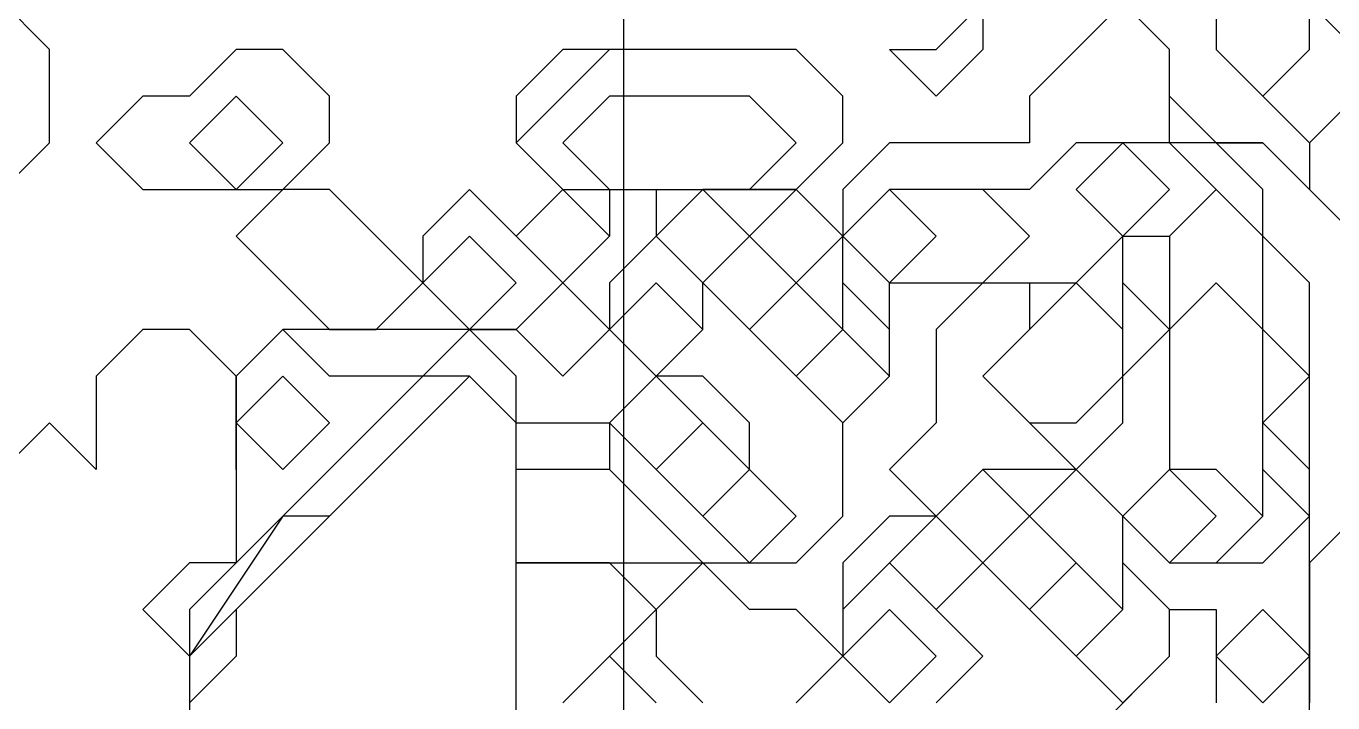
# Model space of a CAD drawing. Extents: x 46 to 224, y 52 to 151.
# Drawn here: x 92.37 to 109.04, y 69.08 to 77.71 of the extents above; entities that cross this region are included whole.
import ezdxf

# ---------------------------------------------------------------- set-up
doc = ezdxf.new("R2010")
doc.units = 0
doc.layers.add('OUTLINE', color=1, linetype='CONTINUOUS')

msp = doc.modelspace()

# ---------------------------------------------------------------- linework, layer by layer
for p, q in [((92.6722, 77.4088), (90.2913, 79.7897)), ((92.6722, 77.4088), (90.2913, 79.7897)), ((103.9818, 77.4088), (104.577, 78.004)), ((104.577, 78.004), (104.577, 77.4088)), ((106.3627, 78.004), (105.1722, 76.8135)), ((106.3627, 78.004), (105.1722, 76.8135)), ((106.9579, 77.4088), (106.3627, 78.004)), ((106.9579, 77.4088), (106.3627, 78.004)), ((107.5532, 78.004), (107.5532, 77.4088)), ((107.5532, 78.004), (107.5532, 77.4088)), ((109.3389, 77.4088), (108.7437, 78.004)), ((108.7437, 77.4088), (108.7437, 78.004)), ((92.6722, 76.2183), (92.6722, 77.4088)), ((92.6722, 76.2183), (92.6722, 77.4088)), ((95.0532, 77.4088), (94.4579, 76.8135)), ((95.6484, 77.4088), (95.0532, 77.4088)), ((96.2437, 76.8135), (95.6484, 77.4088)), ((99.2198, 77.4088), (98.6246, 76.8135)), ((99.2198, 77.4088), (98.6246, 76.8135)), ((99.8151, 77.4088), (98.6246, 76.2183)), ((102.196, 77.4088), (99.2198, 77.4088)), ((102.196, 77.4088), (99.2198, 77.4088)), ((102.196, 77.4088), (99.8151, 77.4088)), ((102.7913, 76.8135), (102.196, 77.4088)), ((102.7913, 76.8135), (102.196, 77.4088)), ((102.7913, 76.8135), (102.196, 77.4088)), ((103.9818, 76.8135), (103.3865, 77.4088)), ((103.3865, 77.4088), (103.9818, 77.4088)), ((104.577, 77.4088), (103.9818, 76.8135)), ((106.9579, 76.2183), (106.9579, 77.4088)), ((106.9579, 76.2183), (106.9579, 77.4088)), ((107.5532, 77.4088), (108.7437, 76.2183)), ((107.5532, 77.4088), (108.1484, 76.8135)), ((108.1484, 76.8135), (108.7437, 77.4088)), ((93.8627, 76.8135), (93.2675, 76.2183)), ((94.4579, 76.8135), (93.8627, 76.8135)), ((95.0532, 76.8135), (94.4579, 76.2183)), ((95.6484, 76.2183), (95.0532, 76.8135)), ((96.2437, 76.2183), (96.2437, 76.8135)), ((98.6246, 76.8135), (98.6246, 76.2183)), ((98.6246, 76.8135), (98.6246, 76.2183)), ((99.8151, 76.8135), (99.2198, 76.2183)), ((99.8151, 76.8135), (99.2198, 76.2183)), ((101.6008, 76.8135), (99.8151, 76.8135)), ((101.6008, 76.8135), (99.8151, 76.8135)), ((102.196, 76.2183), (101.6008, 76.8135)), ((102.196, 76.2183), (101.6008, 76.8135)), ((102.7913, 76.2183), (102.7913, 76.8135)), ((102.7913, 76.2183), (102.7913, 76.8135)), ((102.7913, 76.2183), (102.7913, 76.8135)), ((105.1722, 76.8135), (105.1722, 76.2183)), ((105.1722, 76.8135), (105.1722, 76.2183)), ((106.9579, 76.8135), (107.5532, 76.2183)), ((107.5532, 76.2183), (106.9579, 76.8135)), ((108.7437, 76.2183), (109.3389, 76.8135)), ((109.3389, 76.8135), (108.7437, 76.2183)), ((92.077, 75.623), (92.6722, 76.2183)), ((92.077, 75.623), (92.6722, 76.2183)), ((93.2675, 76.2183), (93.8627, 75.623)), ((94.4579, 76.2183), (95.0532, 75.623)), ((95.0532, 75.623), (95.6484, 76.2183)), ((95.6484, 75.623), (96.2437, 76.2183)), ((98.6246, 76.2183), (99.2198, 75.623)), ((98.6246, 76.2183), (99.2198, 75.623)), ((98.6246, 76.2183), (99.2198, 75.623)), ((99.2198, 76.2183), (99.8151, 75.623)), ((99.2198, 76.2183), (99.8151, 75.623)), ((101.6008, 75.623), (102.196, 76.2183)), ((101.6008, 75.623), (102.196, 76.2183)), ((102.196, 75.623), (102.7913, 76.2183)), ((102.196, 75.623), (102.7913, 76.2183)), ((102.196, 75.623), (102.7913, 76.2183)), ((103.3865, 76.2183), (102.7913, 75.623)), ((103.3865, 76.2183), (102.7913, 75.623)), ((105.1722, 76.2183), (103.3865, 76.2183)), ((105.1722, 76.2183), (103.3865, 76.2183)), ((105.7675, 76.2183), (105.1722, 75.623)), ((105.7675, 76.2183), (105.1722, 75.623)), ((105.7675, 76.2183), (105.1722, 75.623)), ((106.3627, 76.2183), (105.7675, 75.623)), ((106.9579, 76.2183), (105.7675, 76.2183)), ((106.9579, 76.2183), (105.7675, 76.2183)), ((106.3627, 76.2183), (105.7675, 75.623)), ((106.9579, 76.2183), (105.7675, 76.2183)), ((106.9579, 76.2183), (106.3627, 76.2183)), ((106.9579, 75.623), (106.3627, 76.2183)), ((107.5532, 75.623), (106.9579, 76.2183)), ((107.5532, 76.2183), (106.9579, 76.2183)), ((107.5532, 76.2183), (106.9579, 76.2183)), ((107.5532, 75.623), (106.9579, 76.2183)), ((107.5532, 75.623), (106.9579, 76.2183)), ((107.5532, 75.623), (106.9579, 76.2183)), ((107.5532, 76.2183), (108.1484, 76.2183)), ((108.1484, 76.2183), (107.5532, 76.2183)), ((108.1484, 75.623), (107.5532, 76.2183)), ((108.1484, 75.623), (107.5532, 76.2183)), ((108.1484, 76.2183), (109.3389, 75.0278)), ((109.3389, 75.0278), (108.1484, 76.2183)), ((108.7437, 76.2183), (108.7437, 75.623)), ((93.8627, 75.623), (95.6484, 75.623)), ((95.6484, 75.623), (95.0532, 75.0278)), ((96.2437, 75.623), (95.6484, 75.623)), ((96.8389, 75.0278), (96.2437, 75.623)), ((98.0294, 75.623), (97.4341, 75.0278)), ((98.6246, 75.0278), (98.0294, 75.623)), ((99.2198, 75.623), (98.6246, 75.0278)), ((99.2198, 75.623), (98.6246, 75.0278)), ((99.2198, 75.623), (98.6246, 75.0278)), ((99.2198, 75.623), (99.8151, 75.623)), ((99.2198, 75.623), (99.8151, 75.623)), ((99.2198, 75.623), (100.4103, 75.623)), ((99.8151, 75.0278), (99.2198, 75.623)), ((99.8151, 75.0278), (99.2198, 75.623)), ((99.8151, 75.0278), (99.2198, 75.623)), ((99.8151, 75.623), (99.8151, 75.0278)), ((99.8151, 75.623), (99.8151, 75.0278)), ((99.8151, 75.623), (101.6008, 75.623)), ((99.8151, 75.623), (101.6008, 75.623)), ((101.0056, 75.623), (100.4103, 75.0278)), ((100.4103, 75.623), (100.4103, 75.0278)), ((101.0056, 75.623), (100.4103, 75.0278)), ((101.0056, 75.623), (100.4103, 75.0278)), ((101.6008, 75.0278), (101.0056, 75.623)), ((102.196, 75.623), (101.0056, 75.623)), ((102.196, 75.623), (101.0056, 75.623)), ((102.196, 75.623), (101.6008, 75.0278)), ((102.196, 75.623), (101.6008, 75.623)), ((101.6008, 75.623), (102.196, 75.623)), ((102.196, 75.623), (101.6008, 75.0278)), ((102.7913, 75.0278), (102.196, 75.623)), ((103.3865, 74.4326), (102.196, 75.623)), ((103.3865, 74.4326), (102.196, 75.623)), ((102.7913, 75.0278), (102.196, 75.623)), ((102.7913, 75.0278), (102.196, 75.623)), ((102.7913, 75.0278), (102.196, 75.623)), ((102.7913, 75.0278), (102.196, 75.623)), ((103.3865, 75.623), (102.7913, 75.0278)), ((102.7913, 75.623), (102.7913, 75.0278)), ((102.7913, 75.623), (102.7913, 75.0278)), ((103.3865, 75.623), (102.7913, 75.0278)), ((103.3865, 75.623), (102.7913, 75.0278)), ((103.3865, 75.623), (102.7913, 75.0278)), ((103.3865, 75.623), (102.7913, 75.0278)), ((103.3865, 75.623), (102.7913, 75.0278)), ((104.577, 75.623), (103.3865, 75.623)), ((105.1722, 75.623), (103.3865, 75.623)), ((105.1722, 75.623), (103.3865, 75.623)), ((104.577, 75.623), (103.3865, 75.623)), ((103.9818, 75.0278), (103.3865, 75.623)), ((105.1722, 75.623), (103.3865, 75.623)), ((105.1722, 75.0278), (104.577, 75.623)), ((105.1722, 75.0278), (104.577, 75.623)), ((105.7675, 75.623), (106.3627, 75.0278)), ((105.7675, 75.623), (106.3627, 75.0278)), ((106.3627, 75.0278), (106.9579, 75.623)), ((106.9579, 75.0278), (107.5532, 75.623)), ((106.9579, 75.0278), (107.5532, 75.623)), ((107.5532, 75.623), (106.9579, 75.0278)), ((106.9579, 75.0278), (107.5532, 75.623)), ((107.5532, 75.623), (106.9579, 75.0278)), ((106.9579, 75.0278), (107.5532, 75.623)), ((107.5532, 75.623), (106.9579, 75.0278)), ((108.1484, 75.0278), (107.5532, 75.623)), ((108.1484, 75.0278), (107.5532, 75.623)), ((108.1484, 75.0278), (107.5532, 75.623)), ((108.1484, 75.0278), (108.1484, 75.623)), ((108.1484, 75.0278), (108.1484, 75.623)), ((108.7437, 75.623), (109.3389, 75.0278)), ((95.0532, 75.0278), (96.2437, 73.8373)), ((97.4341, 74.4326), (96.8389, 75.0278)), ((97.4341, 75.0278), (97.4341, 74.4326)), ((98.0294, 75.0278), (97.4341, 74.4326)), ((98.6246, 74.4326), (98.0294, 75.0278)), ((99.2198, 74.4326), (98.6246, 75.0278)), ((98.6246, 75.0278), (99.2198, 74.4326)), ((98.6246, 75.0278), (99.2198, 74.4326)), ((98.6246, 75.0278), (99.2198, 74.4326)), ((99.8151, 75.0278), (99.2198, 74.4326)), ((99.8151, 75.0278), (99.2198, 74.4326)), ((99.2198, 74.4326), (99.8151, 75.0278)), ((99.2198, 74.4326), (99.8151, 75.0278)), ((99.2198, 74.4326), (99.8151, 75.0278)), ((100.4103, 75.0278), (99.8151, 74.4326)), ((100.4103, 75.0278), (101.0056, 74.4326)), ((100.4103, 75.0278), (102.7913, 72.6468)), ((101.0056, 74.4326), (100.4103, 75.0278)), ((100.4103, 75.0278), (102.196, 73.2421)), ((100.4103, 75.0278), (102.196, 73.2421)), ((101.0056, 74.4326), (101.6008, 75.0278)), ((101.6008, 75.0278), (102.196, 74.4326)), ((101.6008, 75.0278), (102.196, 74.4326)), ((102.196, 74.4326), (102.7913, 75.0278)), ((102.196, 74.4326), (102.7913, 75.0278)), ((102.7913, 75.0278), (103.3865, 74.4326)), ((102.7913, 75.0278), (103.3865, 74.4326)), ((102.7913, 75.0278), (103.3865, 74.4326)), ((102.7913, 74.4326), (102.7913, 75.0278)), ((102.7913, 75.0278), (103.3865, 74.4326)), ((102.7913, 75.0278), (103.3865, 74.4326)), ((102.7913, 74.4326), (102.7913, 75.0278)), ((102.7913, 75.0278), (103.3865, 74.4326)), ((102.7913, 75.0278), (103.3865, 74.4326)), ((102.7913, 75.0278), (103.3865, 74.4326)), ((102.7913, 74.4326), (102.7913, 75.0278)), ((103.3865, 74.4326), (103.9818, 75.0278)), ((104.577, 74.4326), (105.1722, 75.0278)), ((104.577, 74.4326), (105.1722, 75.0278)), ((105.7675, 74.4326), (106.3627, 75.0278)), ((105.7675, 74.4326), (106.3627, 75.0278)), ((106.3627, 75.0278), (106.9579, 75.0278)), ((106.3627, 72.6468), (106.3627, 75.0278)), ((106.3627, 75.0278), (106.9579, 75.0278)), ((106.3627, 75.0278), (106.9579, 75.0278)), ((106.3627, 75.0278), (106.9579, 75.0278)), ((106.9579, 75.0278), (106.9579, 72.0516)), ((106.9579, 75.0278), (106.9579, 72.0516)), ((106.9579, 75.0278), (106.9579, 72.0516)), ((108.7437, 74.4326), (108.1484, 75.0278)), ((108.7437, 74.4326), (108.1484, 75.0278)), ((108.1484, 74.4326), (108.1484, 75.0278)), ((108.1484, 74.4326), (108.1484, 75.0278)), ((108.1484, 74.4326), (108.1484, 75.0278)), ((96.8389, 73.8373), (97.4341, 74.4326)), ((97.4341, 74.4326), (98.0294, 73.8373)), ((97.4341, 74.4326), (98.0294, 73.8373)), ((98.0294, 73.8373), (98.6246, 74.4326)), ((99.2198, 74.4326), (98.6246, 73.8373)), ((99.2198, 74.4326), (98.6246, 73.8373)), ((98.6246, 73.8373), (99.2198, 74.4326)), ((99.2198, 74.4326), (98.6246, 73.8373)), ((99.2198, 74.4326), (100.4103, 73.2421)), ((100.4103, 73.2421), (99.2198, 74.4326)), ((99.2198, 74.4326), (100.4103, 73.2421)), ((100.4103, 73.2421), (99.2198, 74.4326)), ((99.8151, 73.8373), (99.2198, 74.4326)), ((99.8151, 74.4326), (99.8151, 73.8373)), ((100.4103, 74.4326), (99.8151, 73.8373)), ((100.4103, 74.4326), (99.8151, 73.8373)), ((101.0056, 73.8373), (100.4103, 74.4326)), ((101.0056, 73.8373), (100.4103, 74.4326)), ((102.7913, 72.6468), (101.0056, 74.4326)), ((101.0056, 74.4326), (102.7913, 72.6468)), ((102.7913, 72.6468), (101.0056, 74.4326)), ((101.0056, 74.4326), (102.7913, 72.6468)), ((101.0056, 73.8373), (101.0056, 74.4326)), ((102.196, 74.4326), (101.6008, 73.8373)), ((102.7913, 73.8373), (102.196, 74.4326)), ((103.3865, 73.8373), (102.7913, 74.4326)), ((102.7913, 73.8373), (102.7913, 74.4326)), ((102.7913, 73.8373), (102.7913, 74.4326)), ((103.3865, 74.4326), (104.577, 74.4326)), ((103.3865, 74.4326), (104.577, 74.4326)), ((103.3865, 73.2421), (103.3865, 74.4326)), ((103.3865, 74.4326), (104.577, 74.4326)), ((103.3865, 73.2421), (103.3865, 74.4326)), ((103.3865, 74.4326), (105.1722, 74.4326)), ((103.3865, 74.4326), (105.7675, 74.4326)), ((103.3865, 74.4326), (104.577, 74.4326)), ((103.3865, 74.4326), (105.7675, 74.4326)), ((104.577, 74.4326), (103.9818, 73.8373)), ((104.577, 74.4326), (103.9818, 73.8373)), ((105.7675, 74.4326), (104.577, 73.2421)), ((105.7675, 74.4326), (104.577, 73.2421)), ((105.1722, 74.4326), (105.1722, 73.8373)), ((106.3627, 73.8373), (105.7675, 74.4326)), ((106.3627, 73.8373), (105.7675, 74.4326)), ((106.3627, 74.4326), (106.9579, 73.8373)), ((106.3627, 73.8373), (106.3627, 74.4326)), ((107.5532, 74.4326), (106.9579, 73.8373)), ((108.1484, 73.8373), (107.5532, 74.4326)), ((108.1484, 73.8373), (108.1484, 74.4326)), ((108.1484, 72.0516), (108.1484, 74.4326)), ((108.1484, 72.0516), (108.1484, 74.4326)), ((108.7437, 51.8135), (108.7437, 74.4326)), ((108.7437, 51.8135), (108.7437, 74.4326)), ((93.8627, 73.8373), (93.2675, 73.2421)), ((93.8627, 73.8373), (93.2675, 73.2421)), ((94.4579, 73.8373), (93.8627, 73.8373)), ((94.4579, 73.8373), (93.8627, 73.8373)), ((95.0532, 73.2421), (94.4579, 73.8373)), ((95.0532, 73.2421), (94.4579, 73.8373)), ((95.6484, 73.8373), (95.0532, 73.2421)), ((95.6484, 73.8373), (95.0532, 73.2421)), ((95.6484, 73.8373), (95.0532, 73.2421)), ((98.6246, 73.8373), (95.6484, 73.8373)), ((98.6246, 73.8373), (95.6484, 73.8373)), ((96.2437, 73.2421), (95.6484, 73.8373)), ((96.2437, 73.8373), (96.8389, 73.8373)), ((98.0294, 73.8373), (97.4341, 73.2421)), ((98.0294, 73.8373), (98.6246, 73.8373)), ((98.6246, 73.2421), (98.0294, 73.8373)), ((98.6246, 73.8373), (99.2198, 73.2421)), ((99.2198, 73.2421), (99.8151, 73.8373)), ((99.8151, 73.8373), (100.4103, 73.2421)), ((99.8151, 73.8373), (100.4103, 73.2421)), ((99.8151, 73.8373), (100.4103, 73.2421)), ((100.4103, 73.2421), (101.0056, 73.8373)), ((100.4103, 73.2421), (101.0056, 73.8373)), ((100.4103, 73.2421), (101.0056, 73.8373)), ((101.6008, 73.8373), (102.196, 73.2421)), ((102.196, 73.2421), (102.7913, 73.8373)), ((102.196, 73.2421), (102.7913, 73.8373)), ((102.7913, 73.8373), (102.196, 73.2421)), ((102.196, 73.2421), (102.7913, 73.8373)), ((102.7913, 73.8373), (102.196, 73.2421)), ((103.3865, 73.2421), (102.7913, 73.8373)), ((103.3865, 73.2421), (102.7913, 73.8373)), ((103.3865, 73.2421), (103.3865, 73.8373)), ((103.9818, 73.8373), (103.9818, 72.6468)), ((103.9818, 73.8373), (103.9818, 72.6468)), ((105.1722, 73.8373), (104.577, 73.2421)), ((106.9579, 73.8373), (106.3627, 73.2421)), ((106.3627, 73.2421), (106.3627, 73.8373)), ((106.3627, 73.2421), (106.3627, 73.8373)), ((106.3627, 73.2421), (106.3627, 73.8373)), ((106.9579, 73.8373), (106.9579, 72.0516)), ((108.1484, 73.2421), (108.1484, 73.8373)), ((108.7437, 73.2421), (108.1484, 73.8373)), ((93.2675, 73.2421), (93.2675, 72.0516)), ((93.2675, 73.2421), (93.2675, 72.0516)), ((97.4341, 73.2421), (94.4579, 70.2659)), ((98.0294, 73.2421), (94.4579, 69.6707)), ((98.0294, 73.2421), (94.4579, 69.6707)), ((97.4341, 73.2421), (94.4579, 70.2659)), ((95.0532, 73.2421), (95.0532, 72.0516)), ((95.0532, 72.0516), (95.0532, 73.2421)), ((95.0532, 73.2421), (95.0532, 72.0516)), ((95.0532, 72.0516), (95.0532, 73.2421)), ((95.0532, 73.2421), (95.0532, 70.8611)), ((95.6484, 73.2421), (95.0532, 72.6468)), ((98.0294, 73.2421), (95.0532, 70.2659)), ((95.6484, 73.2421), (95.0532, 72.6468)), ((96.2437, 72.6468), (95.6484, 73.2421)), ((96.2437, 72.6468), (95.6484, 73.2421)), ((98.0294, 73.2421), (96.2437, 71.4564)), ((97.4341, 73.2421), (96.2437, 73.2421)), ((98.0294, 73.2421), (97.4341, 73.2421)), ((98.0294, 73.2421), (97.4341, 73.2421)), ((98.6246, 72.6468), (98.0294, 73.2421)), ((98.6246, 72.6468), (98.0294, 73.2421)), ((98.6246, 72.6468), (98.0294, 73.2421)), ((98.6246, 72.6468), (98.0294, 73.2421)), ((98.6246, 72.6468), (98.0294, 73.2421)), ((98.6246, 72.6468), (98.0294, 73.2421)), ((98.6246, 66.6945), (98.6246, 73.2421)), ((100.4103, 73.2421), (99.8151, 72.6468)), ((99.8151, 72.6468), (100.4103, 73.2421)), ((100.4103, 73.2421), (99.8151, 72.6468)), ((99.8151, 72.6468), (100.4103, 73.2421)), ((100.4103, 73.2421), (99.8151, 72.6468)), ((100.4103, 73.2421), (99.8151, 72.6468)), ((100.4103, 73.2421), (99.8151, 72.6468)), ((101.0056, 73.2421), (100.4103, 73.2421)), ((101.0056, 72.6468), (100.4103, 73.2421)), ((101.0056, 72.6468), (100.4103, 73.2421)), ((101.6008, 72.6468), (101.0056, 73.2421)), ((102.196, 73.2421), (102.7913, 72.6468)), ((102.196, 73.2421), (102.7913, 72.6468)), ((102.7913, 72.6468), (103.3865, 73.2421)), ((102.7913, 72.6468), (103.3865, 73.2421)), ((102.7913, 72.6468), (103.3865, 73.2421)), ((102.7913, 72.6468), (103.3865, 73.2421)), ((102.7913, 72.6468), (103.3865, 73.2421)), ((104.577, 73.2421), (105.7675, 72.0516)), ((104.577, 73.2421), (105.1722, 72.6468)), ((104.577, 73.2421), (105.1722, 72.6468)), ((105.7675, 72.6468), (106.3627, 73.2421)), ((105.7675, 72.6468), (106.3627, 73.2421)), ((108.1484, 71.4564), (108.1484, 73.2421)), ((108.1484, 72.6468), (108.7437, 73.2421)), ((92.6722, 72.6468), (92.077, 72.0516)), ((92.6722, 72.6468), (92.077, 72.0516)), ((93.2675, 72.0516), (92.6722, 72.6468)), ((93.2675, 72.0516), (92.6722, 72.6468)), ((95.0532, 72.6468), (95.6484, 72.0516)), ((95.0532, 72.6468), (95.6484, 72.0516)), ((95.6484, 72.0516), (96.2437, 72.6468)), ((95.6484, 72.0516), (96.2437, 72.6468)), ((98.6246, 57.7659), (98.6246, 72.6468)), ((98.6246, 72.0516), (98.6246, 72.6468)), ((98.6246, 72.6468), (99.8151, 72.6468)), ((98.6246, 72.0516), (98.6246, 72.6468)), ((98.6246, 72.6468), (99.8151, 72.6468)), ((98.6246, 57.7659), (98.6246, 72.6468)), ((98.6246, 72.0516), (98.6246, 72.6468)), ((98.6246, 72.0516), (98.6246, 72.6468)), ((98.6246, 72.0516), (98.6246, 72.6468)), ((98.6246, 57.7659), (98.6246, 72.6468)), ((99.8151, 72.6468), (99.8151, 72.0516)), ((99.8151, 72.6468), (99.8151, 72.0516)), ((99.8151, 72.6468), (99.8151, 72.0516)), ((99.8151, 72.6468), (100.4103, 72.0516)), ((99.8151, 72.6468), (100.4103, 72.0516)), ((100.4103, 72.0516), (101.0056, 72.6468)), ((101.0056, 72.6468), (100.4103, 72.0516)), ((100.4103, 72.0516), (101.0056, 72.6468)), ((101.0056, 72.6468), (100.4103, 72.0516)), ((101.6008, 72.0516), (101.0056, 72.6468)), ((101.6008, 72.0516), (101.0056, 72.6468)), ((101.6008, 72.0516), (101.6008, 72.6468)), ((102.7913, 71.4564), (102.7913, 72.6468)), ((102.7913, 71.4564), (102.7913, 72.6468)), ((103.9818, 72.6468), (103.3865, 72.0516)), ((103.9818, 72.6468), (103.3865, 72.0516)), ((105.1722, 72.6468), (105.7675, 72.6468)), ((105.1722, 72.6468), (105.7675, 72.6468)), ((105.7675, 72.0516), (106.3627, 72.6468)), ((108.7437, 72.0516), (108.1484, 72.6468)), ((99.8151, 72.0516), (98.6246, 72.0516)), ((99.8151, 72.0516), (98.6246, 72.0516)), ((98.6246, 58.3611), (98.6246, 72.0516)), ((98.6246, 58.3611), (98.6246, 72.0516)), ((98.6246, 58.3611), (98.6246, 72.0516)), ((99.8151, 72.0516), (101.0056, 70.8611)), ((100.4103, 72.0516), (101.0056, 71.4564)), ((100.4103, 72.0516), (101.0056, 71.4564)), ((101.6008, 72.0516), (101.0056, 71.4564)), ((101.0056, 71.4564), (101.6008, 72.0516)), ((101.6008, 72.0516), (101.0056, 71.4564)), ((101.6008, 72.0516), (101.0056, 71.4564)), ((101.0056, 71.4564), (101.6008, 72.0516)), ((101.6008, 72.0516), (101.0056, 71.4564)), ((102.196, 71.4564), (101.6008, 72.0516)), ((102.196, 71.4564), (101.6008, 72.0516)), ((102.196, 71.4564), (101.6008, 72.0516)), ((102.196, 71.4564), (101.6008, 72.0516)), ((102.196, 71.4564), (101.6008, 72.0516)), ((103.3865, 72.0516), (105.1722, 70.2659)), ((103.3865, 72.0516), (105.1722, 70.2659)), ((104.577, 72.0516), (103.9818, 71.4564)), ((104.577, 72.0516), (103.9818, 71.4564)), ((104.577, 72.0516), (103.9818, 71.4564)), ((105.7675, 72.0516), (104.577, 72.0516)), ((105.1722, 71.4564), (104.577, 72.0516)), ((105.7675, 72.0516), (104.577, 70.8611)), ((105.1722, 71.4564), (104.577, 72.0516)), ((105.7675, 72.0516), (104.577, 70.8611)), ((106.3627, 71.4564), (105.7675, 72.0516)), ((106.3627, 71.4564), (105.7675, 72.0516)), ((106.3627, 71.4564), (105.7675, 72.0516)), ((106.9579, 72.0516), (106.3627, 71.4564)), ((106.9579, 72.0516), (106.3627, 71.4564)), ((106.9579, 72.0516), (106.3627, 71.4564)), ((106.9579, 72.0516), (106.3627, 71.4564)), ((106.9579, 72.0516), (106.3627, 71.4564)), ((106.9579, 72.0516), (106.3627, 71.4564)), ((106.9579, 72.0516), (106.3627, 71.4564)), ((107.5532, 72.0516), (106.9579, 72.0516)), ((107.5532, 71.4564), (106.9579, 72.0516)), ((107.5532, 71.4564), (106.9579, 72.0516)), ((108.1484, 71.4564), (107.5532, 72.0516)), ((108.7437, 71.4564), (108.1484, 72.0516)), ((108.7437, 71.4564), (108.1484, 72.0516)), ((108.7437, 71.4564), (108.7437, 72.0516)), ((95.6484, 71.4564), (94.4579, 69.6707)), ((96.2437, 71.4564), (95.6484, 71.4564)), ((101.0056, 71.4564), (101.6008, 70.8611)), ((101.0056, 71.4564), (101.6008, 70.8611)), ((101.0056, 71.4564), (101.6008, 70.8611)), ((101.0056, 71.4564), (101.6008, 70.8611)), ((101.6008, 70.8611), (102.196, 71.4564)), ((101.6008, 70.8611), (102.196, 71.4564)), ((101.6008, 70.8611), (102.196, 71.4564)), ((101.6008, 70.8611), (102.196, 71.4564)), ((101.6008, 70.8611), (102.196, 71.4564)), ((102.196, 70.8611), (102.7913, 71.4564)), ((102.196, 70.8611), (102.7913, 71.4564)), ((103.3865, 71.4564), (102.7913, 70.8611)), ((103.3865, 71.4564), (102.7913, 70.8611)), ((103.9818, 71.4564), (103.3865, 71.4564)), ((103.9818, 71.4564), (103.3865, 71.4564)), ((103.9818, 71.4564), (103.3865, 70.8611)), ((105.1722, 70.2659), (103.9818, 71.4564)), ((105.1722, 70.2659), (103.9818, 71.4564)), ((104.577, 70.8611), (103.9818, 71.4564)), ((103.9818, 71.4564), (106.3627, 69.0754)), ((103.9818, 71.4564), (104.577, 70.8611)), ((103.9818, 71.4564), (104.577, 70.8611)), ((105.1722, 71.4564), (104.577, 70.8611)), ((104.577, 70.8611), (105.1722, 71.4564)), ((104.577, 70.8611), (105.1722, 71.4564)), ((105.7675, 70.8611), (105.1722, 71.4564)), ((106.3627, 71.4564), (106.9579, 70.8611)), ((106.3627, 71.4564), (106.9579, 70.8611)), ((106.3627, 70.8611), (106.3627, 71.4564)), ((106.3627, 71.4564), (106.9579, 70.8611)), ((106.3627, 70.8611), (106.3627, 71.4564)), ((106.3627, 71.4564), (106.9579, 70.8611)), ((106.3627, 71.4564), (106.9579, 70.8611)), ((106.3627, 71.4564), (106.9579, 70.8611)), ((106.3627, 71.4564), (106.9579, 70.8611)), ((106.3627, 70.8611), (106.3627, 71.4564)), ((106.9579, 70.8611), (107.5532, 71.4564)), ((106.9579, 70.8611), (107.5532, 71.4564)), ((107.5532, 70.8611), (108.1484, 71.4564)), ((107.5532, 70.8611), (108.1484, 71.4564)), ((108.1484, 70.8611), (108.7437, 71.4564)), ((108.1484, 70.8611), (108.7437, 71.4564)), ((108.1484, 70.8611), (108.7437, 71.4564)), ((109.3389, 71.4564), (108.7437, 70.8611)), ((109.3389, 71.4564), (108.7437, 70.8611)), ((94.4579, 70.8611), (93.8627, 70.2659)), ((95.0532, 70.8611), (94.4579, 70.8611)), ((99.8151, 70.8611), (98.6246, 70.8611)), ((98.6246, 70.8611), (102.196, 70.8611)), ((99.8151, 70.8611), (98.6246, 70.8611)), ((98.6246, 70.8611), (102.196, 70.8611)), ((100.4103, 70.2659), (99.8151, 70.8611)), ((100.4103, 70.2659), (99.8151, 70.8611)), ((101.0056, 70.8611), (100.4103, 70.2659)), ((101.6008, 70.2659), (101.0056, 70.8611)), ((101.0056, 70.8611), (101.6008, 70.8611)), ((102.7913, 70.8611), (102.7913, 69.6707)), ((102.7913, 70.8611), (102.7913, 69.6707)), ((103.3865, 70.8611), (102.7913, 70.2659)), ((103.3865, 70.8611), (103.9818, 70.2659)), ((104.577, 69.6707), (103.3865, 70.8611)), ((103.9818, 70.2659), (104.577, 70.8611)), ((104.577, 70.8611), (105.1722, 70.2659)), ((104.577, 70.8611), (105.7675, 69.6707)), ((104.577, 70.8611), (105.7675, 69.6707)), ((105.1722, 70.2659), (105.7675, 70.8611)), ((105.7675, 70.8611), (105.1722, 70.2659)), ((105.7675, 70.8611), (105.1722, 70.2659)), ((106.3627, 70.2659), (105.7675, 70.8611)), ((106.3627, 70.2659), (105.7675, 70.8611)), ((106.9579, 70.2659), (106.3627, 70.8611)), ((106.3627, 70.8611), (106.9579, 70.2659)), ((106.9579, 70.2659), (106.3627, 70.8611)), ((106.3627, 70.8611), (106.9579, 70.2659)), ((106.9579, 70.2659), (106.3627, 70.8611)), ((106.3627, 70.2659), (106.3627, 70.8611)), ((106.3627, 70.2659), (106.3627, 70.8611)), ((106.9579, 70.8611), (107.5532, 70.8611)), ((106.9579, 70.8611), (108.1484, 70.8611)), ((106.9579, 70.8611), (108.1484, 70.8611)), ((106.9579, 70.8611), (107.5532, 70.8611)), ((106.9579, 70.8611), (108.1484, 70.8611)), ((108.7437, 70.8611), (108.7437, 69.0754)), ((108.7437, 70.8611), (108.7437, 69.0754)), ((93.8627, 70.2659), (94.4579, 69.6707)), ((94.4579, 70.2659), (94.4579, 67.8849)), ((94.4579, 70.2659), (94.4579, 67.8849)), ((95.0532, 70.2659), (95.0532, 69.6707)), ((99.2198, 69.0754), (100.4103, 70.2659)), ((99.2198, 69.0754), (100.4103, 70.2659)), ((100.4103, 70.2659), (100.4103, 69.6707)), ((102.196, 70.2659), (101.6008, 70.2659)), ((102.7913, 69.6707), (102.196, 70.2659)), ((102.7913, 70.2659), (102.7913, 69.6707)), ((103.3865, 70.2659), (102.7913, 69.6707)), ((103.3865, 70.2659), (102.7913, 69.6707)), ((103.9818, 69.6707), (103.3865, 70.2659)), ((103.9818, 69.6707), (103.3865, 70.2659)), ((105.1722, 70.2659), (105.7675, 69.6707)), ((105.1722, 70.2659), (105.7675, 69.6707)), ((105.7675, 69.6707), (106.3627, 70.2659)), ((105.7675, 69.6707), (106.3627, 70.2659)), ((105.7675, 69.6707), (106.3627, 70.2659)), ((105.7675, 69.6707), (106.3627, 70.2659)), ((106.9579, 69.6707), (106.9579, 70.2659)), ((106.9579, 70.2659), (107.5532, 70.2659)), ((106.9579, 69.6707), (106.9579, 70.2659)), ((106.9579, 70.2659), (107.5532, 70.2659)), ((106.9579, 69.6707), (106.9579, 70.2659)), ((107.5532, 70.2659), (107.5532, 69.0754)), ((107.5532, 70.2659), (107.5532, 69.0754)), ((108.1484, 70.2659), (107.5532, 69.6707)), ((108.7437, 69.6707), (108.1484, 70.2659)), ((94.4579, 69.6707), (94.4579, 59.5516)), ((94.4579, 69.6707), (94.4579, 68.4802)), ((94.4579, 69.6707), (94.4579, 59.5516)), ((94.4579, 69.6707), (94.4579, 59.5516)), ((95.0532, 69.6707), (94.4579, 69.0754)), ((99.8151, 69.6707), (99.2198, 69.0754)), ((99.8151, 69.6707), (99.2198, 69.0754)), ((100.4103, 69.0754), (99.8151, 69.6707)), ((100.4103, 69.0754), (99.8151, 69.6707)), ((100.4103, 69.6707), (101.0056, 69.0754)), ((102.196, 69.0754), (102.7913, 69.6707)), ((102.7913, 69.6707), (103.3865, 69.0754)), ((102.7913, 69.6707), (103.3865, 69.0754)), ((102.7913, 69.6707), (103.3865, 69.0754)), ((102.7913, 69.6707), (103.3865, 69.0754)), ((102.7913, 69.6707), (103.3865, 69.0754)), ((103.3865, 69.0754), (103.9818, 69.6707)), ((103.3865, 69.0754), (103.9818, 69.6707)), ((103.9818, 69.0754), (104.577, 69.6707)), ((105.7675, 68.4802), (106.9579, 69.6707)), ((105.7675, 68.4802), (106.9579, 69.6707)), ((106.3627, 69.0754), (106.9579, 69.6707)), ((107.5532, 69.6707), (108.1484, 69.0754)), ((108.1484, 69.0754), (108.7437, 69.6707))]:
    msp.add_line(p, q)
at = {"layer": 'OUTLINE', "color": 1}
msp.add_line((100, 55), (100, 120), dxfattribs=at)

doc.saveas('drawing.dxf')
